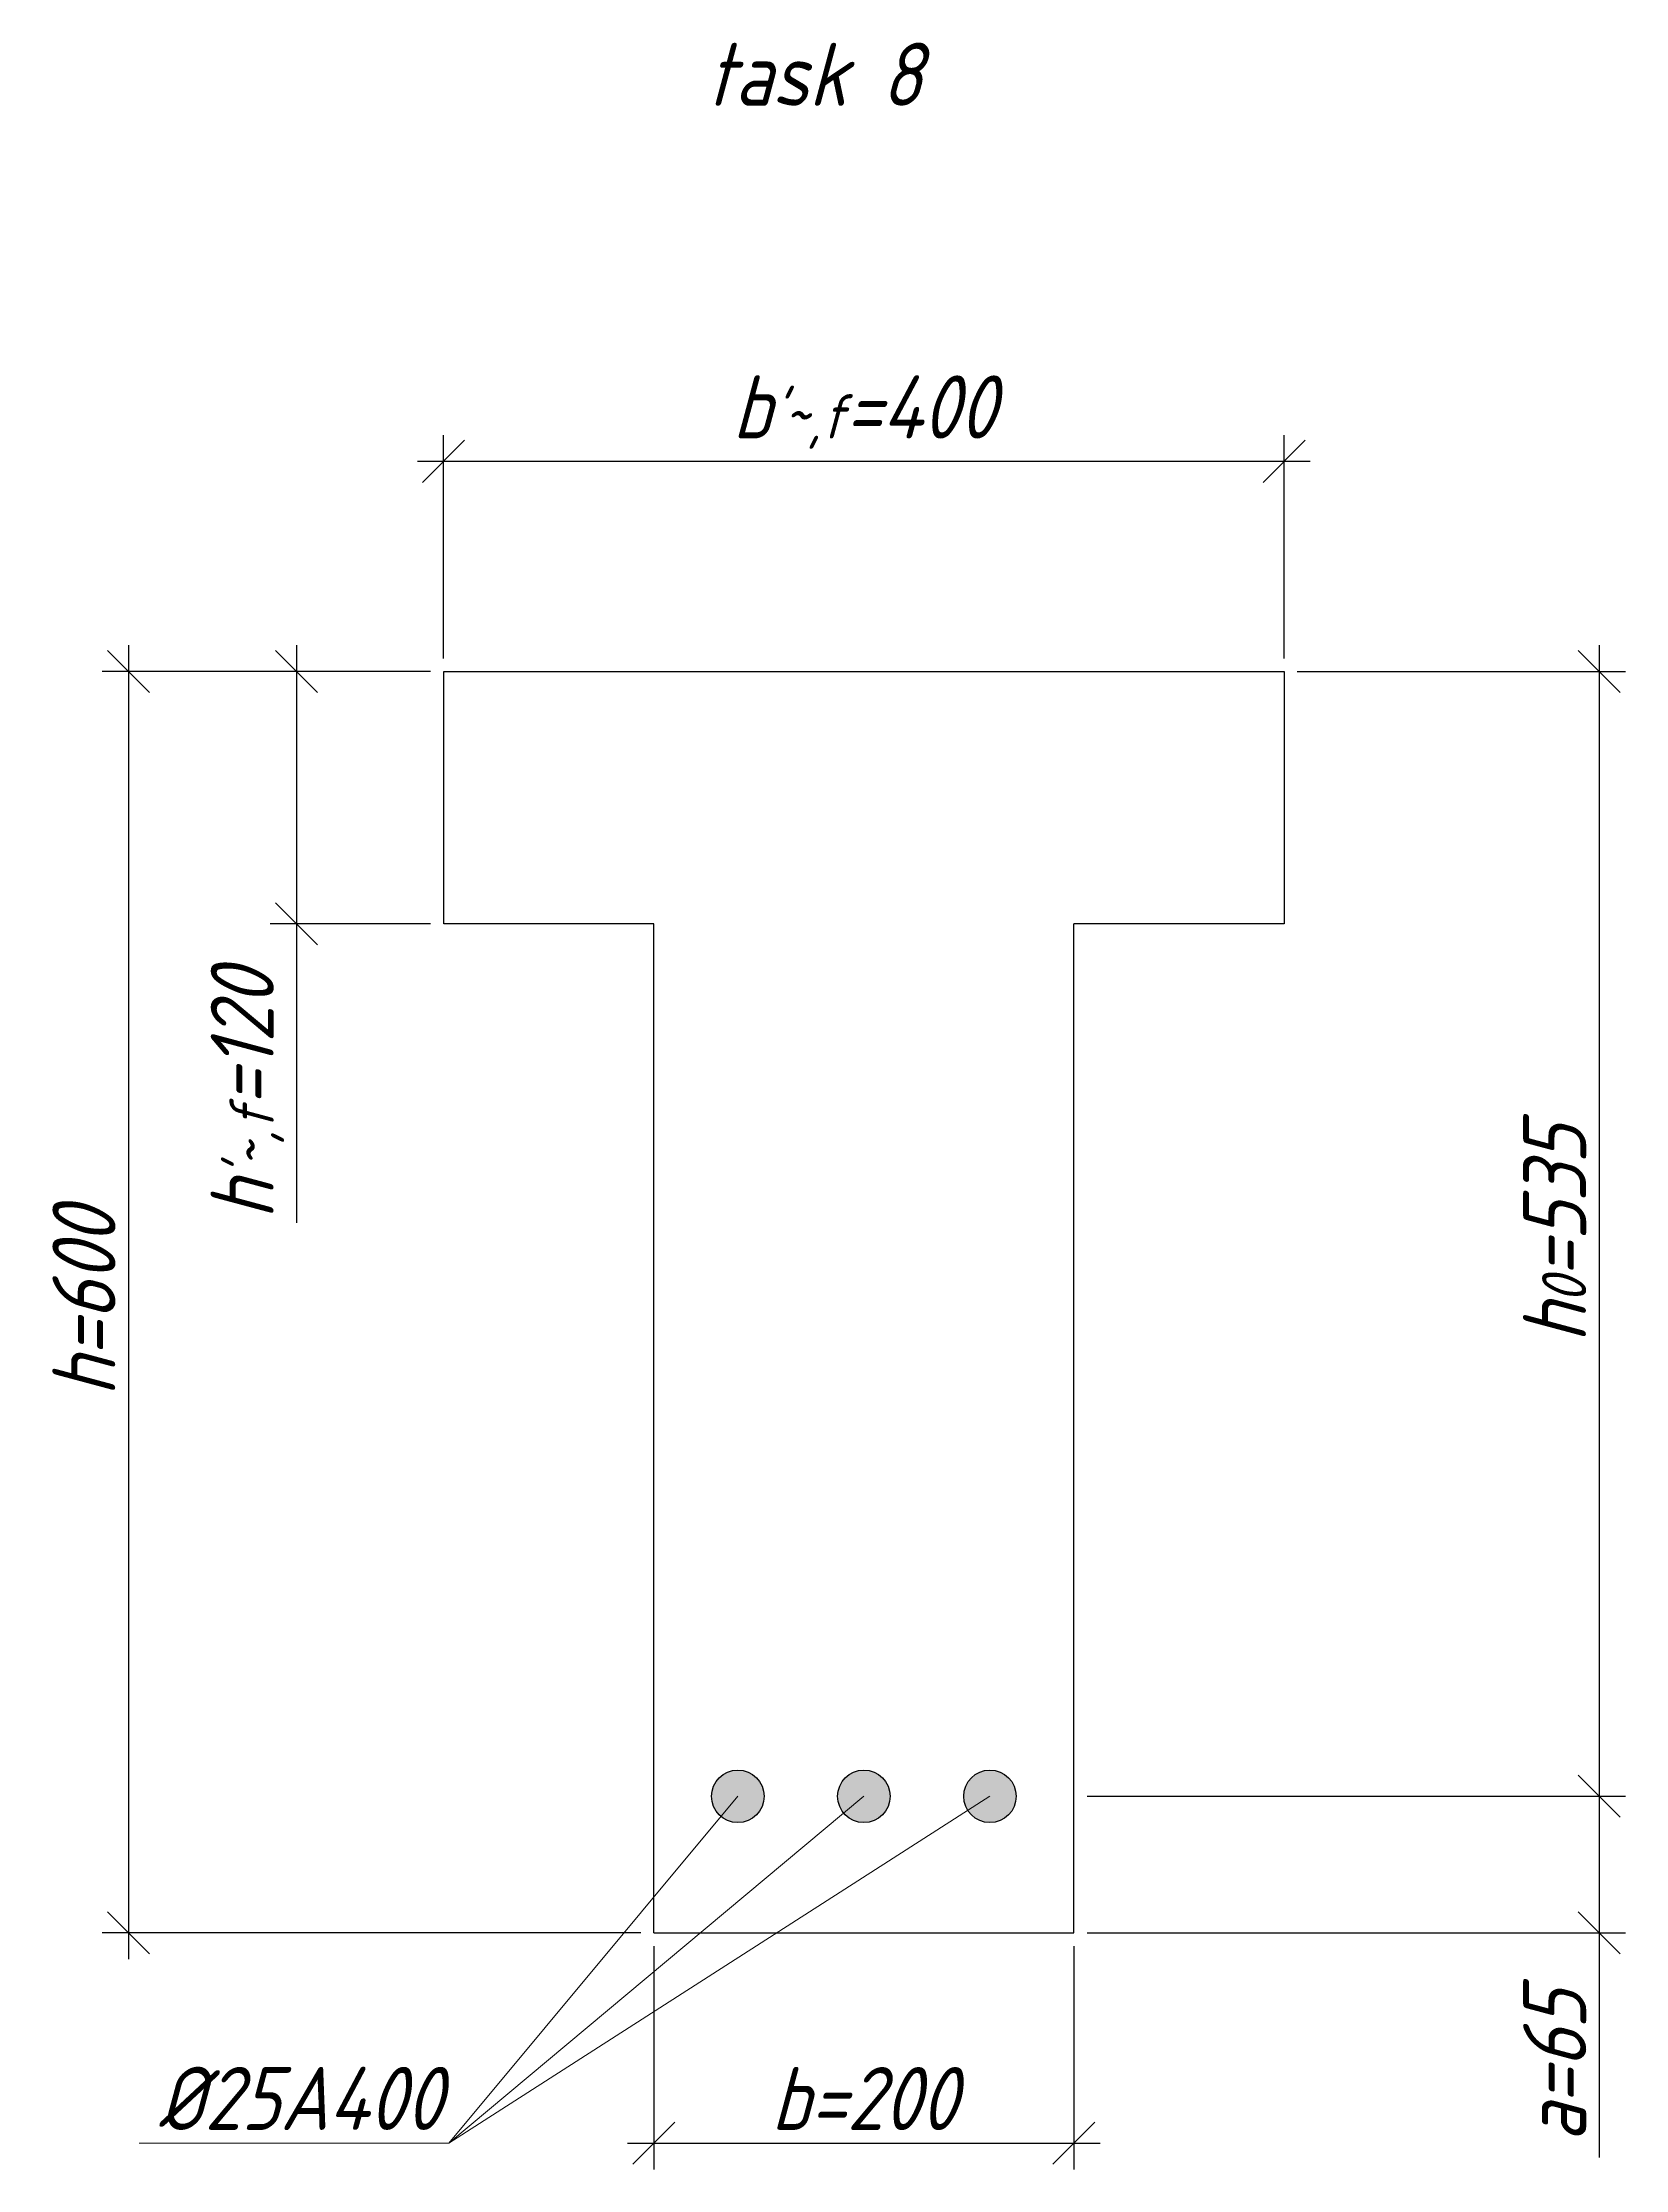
# Model space of a CAD drawing. Header units: millimetres. Extents: x -180 to 58926, y -10791 to 13515.
# Drawn here: x 5844 to 6597, y -8944 to -7933 of the extents above; entities that cross this region are included whole.
import ezdxf

# ---------------------------------------------------------------- set-up
doc = ezdxf.new("R2010")
doc.units = ezdxf.units.MM
for name, color, linetype, lineweight in [('basic', 95, 'Continuous', 30), ('size', 45, 'Continuous', 20), ('text', 13, 'Continuous', 20), ('thin', 153, 'Continuous', 18)]:
    doc.layers.add(name, color=color, linetype=linetype, lineweight=lineweight)
doc.styles.add('Structures', font='isocpeur.ttf', dxfattribs={"width": 0.85, "oblique": 15})
doc.dimstyles.new('Structures', dxfattribs={"dimtxt": 3, "dimasz": 2, "dimexe": 1.25, "dimexo": 0.625, "dimtad": 1, "dimtxsty": 'Structures', "dimblk": 'OBLIQUE', "dimcen": 2.5, "dimdle": 1.25, "dimadec": 0, "dimazin": 0, "dimtfac": 1, "dimtmove": 0, "dimatfit": 3, "dimfxl": 1, "dimarcsym": 0})

# ---------------------------------------------------------------- blocks, each defined once
blk = doc.blocks.new('_Oblique')
at = {"color": 0, "linetype": 'ByBlock', "lineweight": -2}
blk.add_line((-0.5, -0.5), (0.5, 0.5), dxfattribs=at)
blk = doc.blocks.new('*D292')
at = {"layer": 'Defpoints', "color": 0, "transparency": 16777216}
for p in [(6134.7, -8831.8), (6334.7, -8831.8), (6334.7, -8931.8)]:
    blk.add_point(p, dxfattribs=at)
at = {"layer": 'size', "color": 0, "lineweight": -2, "transparency": 16777216}
for p, q in [((6134.7, -8838.1), (6134.7, -8944.3)), ((6334.7, -8838.1), (6334.7, -8944.3)), ((6122.2, -8931.8), (6347.2, -8931.8))]:
    blk.add_line(p, q, dxfattribs=at)
at = {"layer": 'size', "color": 0, "lineweight": -2, "transparency": 16777216, "xscale": 20, "yscale": 20, "zscale": 20, "rotation": 180}
blk.add_blockref('_Oblique', (6134.7, -8931.8), dxfattribs=at)
at = {"layer": 'size', "color": 0, "lineweight": -2, "transparency": 16777216, "xscale": 20, "yscale": 20, "zscale": 20}
blk.add_blockref('_Oblique', (6334.7, -8931.8), dxfattribs=at)
at = {"layer": 'size', "color": 0, "transparency": 16777216, "insert": (6234.7, -8910.6), "char_height": 30, "attachment_point": 5, "style": 'Structures'}
blk.add_mtext('b=200', dxfattribs=at)
blk = doc.blocks.new('*D293')
at = {"layer": 'Defpoints', "color": 0, "transparency": 16777216}
for p in [(6434.7, -8131.8), (6034.7, -8231.8), (6434.7, -8231.8)]:
    blk.add_point(p, dxfattribs=at)
at = {"layer": 'size', "color": 0, "lineweight": -2, "transparency": 16777216}
for p, q in [((6034.7, -8225.6), (6034.7, -8119.3)), ((6434.7, -8225.6), (6434.7, -8119.3)), ((6022.2, -8131.8), (6447.2, -8131.8))]:
    blk.add_line(p, q, dxfattribs=at)
at = {"layer": 'size', "color": 0, "lineweight": -2, "transparency": 16777216, "xscale": 20, "yscale": 20, "zscale": 20, "rotation": 180}
blk.add_blockref('_Oblique', (6034.7, -8131.8), dxfattribs=at)
at = {"layer": 'size', "color": 0, "lineweight": -2, "transparency": 16777216, "xscale": 20, "yscale": 20, "zscale": 20}
blk.add_blockref('_Oblique', (6434.7, -8131.8), dxfattribs=at)
at = {"layer": 'size', "color": 0, "transparency": 16777216, "insert": (6234.7, -8108.4), "char_height": 30, "attachment_point": 5, "style": 'Structures'}
blk.add_mtext("b{\\H0.7x;\\S'~,f;}=400", dxfattribs=at)
blk = doc.blocks.new('*D294')
at = {"layer": 'Defpoints', "color": 0, "transparency": 16777216}
for p in [(6434.7, -8231.8), (6334.7, -8766.8), (6584.7, -8766.8)]:
    blk.add_point(p, dxfattribs=at)
at = {"layer": 'size', "color": 0, "lineweight": -2, "transparency": 16777216}
for p, q in [((6584.7, -8219.3), (6584.7, -8779.3)), ((6441, -8231.8), (6597.2, -8231.8)), ((6341, -8766.8), (6597.2, -8766.8))]:
    blk.add_line(p, q, dxfattribs=at)
at = {"layer": 'size', "color": 0, "lineweight": -2, "transparency": 16777216, "xscale": 20, "yscale": 20, "zscale": 20}
for p, rotation in [((6584.7, -8231.8), 90), ((6584.7, -8766.8), 270)]:
    blk.add_blockref('_Oblique', p, dxfattribs=dict(at, rotation=rotation))
at = {"layer": 'size', "color": 0, "transparency": 16777216, "insert": (6563.5, -8499.3), "char_height": 30, "attachment_point": 5, "rotation": 90, "style": 'Structures'}
blk.add_mtext('h{\\H0.7x;\\S^ 0;}=535', dxfattribs=at)
blk = doc.blocks.new('*D295')
at = {"layer": 'Defpoints', "color": 0, "transparency": 16777216}
for p in [(6334.7, -8766.8), (6334.7, -8831.8), (6584.7, -8831.8)]:
    blk.add_point(p, dxfattribs=at)
at = {"layer": 'size', "color": 0, "lineweight": -2, "transparency": 16777216}
for p, q in [((6584.7, -8754.3), (6584.7, -8831.8)), ((6341, -8766.8), (6597.2, -8766.8)), ((6341, -8831.8), (6597.2, -8831.8)), ((6584.7, -8831.8), (6584.7, -8938.7))]:
    blk.add_line(p, q, dxfattribs=at)
at = {"layer": 'size', "color": 0, "lineweight": -2, "transparency": 16777216, "xscale": 20, "yscale": 20, "zscale": 20}
for p, rotation in [((6584.7, -8766.8), 90), ((6584.7, -8831.8), 270)]:
    blk.add_blockref('_Oblique', p, dxfattribs=dict(at, rotation=rotation))
at = {"layer": 'size', "color": 0, "transparency": 16777216, "insert": (6563.5, -8895.2), "char_height": 30, "attachment_point": 5, "rotation": 90, "style": 'Structures'}
blk.add_mtext('a=65', dxfattribs=at)
blk = doc.blocks.new('*D296')
at = {"layer": 'Defpoints', "color": 0, "transparency": 16777216}
for p in [(6034.7, -8231.8), (5964.7, -8351.8), (6034.7, -8351.8)]:
    blk.add_point(p, dxfattribs=at)
at = {"layer": 'size', "color": 0, "lineweight": -2, "transparency": 16777216}
for p, q in [((5964.7, -8219.3), (5964.7, -8351.8)), ((6028.5, -8231.8), (5952.2, -8231.8)), ((6028.5, -8351.8), (5952.2, -8351.8)), ((5964.7, -8351.8), (5964.7, -8494))]:
    blk.add_line(p, q, dxfattribs=at)
at = {"layer": 'size', "color": 0, "lineweight": -2, "transparency": 16777216, "xscale": 20, "yscale": 20, "zscale": 20}
for p, rotation in [((5964.7, -8231.8), 90), ((5964.7, -8351.8), 270)]:
    blk.add_blockref('_Oblique', p, dxfattribs=dict(at, rotation=rotation))
at = {"layer": 'size', "color": 0, "transparency": 16777216, "insert": (5941.3, -8432.9), "char_height": 30, "attachment_point": 5, "rotation": 90, "style": 'Structures'}
blk.add_mtext("h{\\H0.7x;\\S'~,f;}=120", dxfattribs=at)
blk = doc.blocks.new('*D297')
at = {"layer": 'Defpoints', "color": 0, "transparency": 16777216}
for p in [(6034.7, -8231.8), (5884.7, -8831.8), (6134.7, -8831.8)]:
    blk.add_point(p, dxfattribs=at)
at = {"layer": 'size', "color": 0, "lineweight": -2, "transparency": 16777216}
for p, q in [((5884.7, -8219.3), (5884.7, -8844.3)), ((6028.5, -8231.8), (5872.2, -8231.8)), ((6128.5, -8831.8), (5872.2, -8831.8))]:
    blk.add_line(p, q, dxfattribs=at)
at = {"layer": 'size', "color": 0, "lineweight": -2, "transparency": 16777216, "xscale": 20, "yscale": 20, "zscale": 20}
for p, rotation in [((5884.7, -8231.8), 90), ((5884.7, -8831.8), 270)]:
    blk.add_blockref('_Oblique', p, dxfattribs=dict(at, rotation=rotation))
at = {"layer": 'size', "color": 0, "transparency": 16777216, "insert": (5863.5, -8531.8), "char_height": 30, "attachment_point": 5, "rotation": 90, "style": 'Structures'}
blk.add_mtext('h=600', dxfattribs=at)

msp = doc.modelspace()

# ---------------------------------------------------------------- hatches: boundary and pattern name
at = {"layer": 'basic'}
h = msp.add_hatch(color=256, dxfattribs=at)
h.dxf.hatch_style = 1
h.paths.add_polyline_path([(6174.711, -8754.324, 0.41421356), (6162.211, -8766.824), (6174.711, -8766.824)])
h.paths.add_polyline_path([(6174.711, -8754.324), (6174.711, -8766.824), (6187.211, -8766.824, 0.41421356)])
h.paths.add_polyline_path([(6187.211, -8766.824), (6174.711, -8766.824), (6174.711, -8779.324, 0.41421356)])
h.paths.add_polyline_path([(6174.711, -8766.824), (6162.211, -8766.824, 0.41421356), (6174.711, -8779.324)])
h = msp.add_hatch(color=256, dxfattribs=at)
h.dxf.hatch_style = 1
h.paths.add_polyline_path([(6234.711, -8754.324, 0.41421356), (6222.211, -8766.824), (6234.711, -8766.824)])
h.paths.add_polyline_path([(6234.711, -8754.324), (6234.711, -8766.824), (6247.211, -8766.824, 0.41421356)])
h.paths.add_polyline_path([(6247.211, -8766.824), (6234.711, -8766.824), (6234.711, -8779.324, 0.41421356)])
h.paths.add_polyline_path([(6234.711, -8766.824), (6222.211, -8766.824, 0.41421356), (6234.711, -8779.324)])
h = msp.add_hatch(color=256, dxfattribs=at)
h.dxf.hatch_style = 1
h.paths.add_polyline_path([(6294.711, -8754.324, 0.41421356), (6282.211, -8766.824), (6294.711, -8766.824)])
h.paths.add_polyline_path([(6294.711, -8754.324), (6294.711, -8766.824), (6307.211, -8766.824, 0.41421356)])
h.paths.add_polyline_path([(6307.211, -8766.824), (6294.711, -8766.824), (6294.711, -8779.324, 0.41421356)])
h.paths.add_polyline_path([(6294.711, -8766.824), (6282.211, -8766.824, 0.41421356), (6294.711, -8779.324)])

# ---------------------------------------------------------------- linework, layer by layer
for p, q in [((6034.711, -8231.824), (6434.711, -8231.824)), ((6034.711, -8351.824), (6034.711, -8231.824)), ((6434.711, -8231.824), (6434.711, -8351.824)), ((6134.711, -8351.824), (6034.711, -8351.824)), ((6134.711, -8831.824), (6134.711, -8351.824)), ((6434.711, -8351.824), (6334.711, -8351.824)), ((6334.711, -8831.824), (6334.711, -8351.824)), ((6134.711, -8831.824), (6334.711, -8831.824))]:
    msp.add_line(p, q, dxfattribs=at)
for centre in [(6174.711, -8766.824), (6234.711, -8766.824), (6294.711, -8766.824)]:
    msp.add_circle(centre, 12.5, dxfattribs=at)
at = {"layer": 'thin'}
for p, q in [((6174.711, -8766.824), (6037.242, -8931.824)), ((6037.242, -8931.824), (6234.711, -8766.824)), ((6294.711, -8766.824), (6037.242, -8931.824)), ((6037.242, -8931.824), (5889.807, -8931.824))]:
    msp.add_line(p, q, dxfattribs=at)

# ---------------------------------------------------------------- texts
at = {"layer": 'text', "char_height": 30, "width": 137.52879, "attachment_point": 5, "style": 'Structures'}
for s, insert in [('task 8', (6211.136, -7947.697)), ('%%C25A400', (5966.31, -8910.561))]:
    msp.add_mtext(s, dxfattribs=dict(at, insert=insert))

# ---------------------------------------------------------------- dimensions: what is measured, and where the dimension line sits
at = {"layer": 'size'}
for base, p1, p2, text, picture, middle in [((6434.711, -8131.824), (6034.711, -8231.824), (6434.711, -8231.824), "b{\\H0.7x;\\S'~,f;}=<>", '*D293', (6234.711, -8108.424)), ((6334.711, -8931.824), (6134.711, -8831.824), (6334.711, -8831.824), 'b=<>', '*D292', (6234.711, -8910.574))]:
    dim = msp.add_linear_dim(base=base, p1=p1, p2=p2, text=text, dimstyle='Structures', dxfattribs=at)
    dim.commit()
    dim.dimension.update_dxf_attribs({"geometry": picture, "text_midpoint": middle})
for base, p1, p2, text, picture, middle in [((5884.711, -8831.824), (6034.711, -8231.824), (6134.711, -8831.824), 'h=<>', '*D297', (5863.461, -8531.824)), ((5964.711, -8351.824), (6034.711, -8231.824), (6034.711, -8351.824), "h{\\H0.7x;\\S'~,f;}=<>", '*D296', (5941.311, -8432.914)), ((6584.711, -8766.824), (6434.711, -8231.824), (6334.711, -8766.824), 'h{\\H0.7x;\\S^ 0;}=<>', '*D294', (6563.461, -8499.324)), ((6584.711, -8831.824), (6334.711, -8766.824), (6334.711, -8831.824), 'a=<>', '*D295', (6563.461, -8895.243))]:
    dim = msp.add_linear_dim(base=base, p1=p1, p2=p2, angle=90, text=text, dimstyle='Structures', dxfattribs=at)
    dim.commit()
    dim.dimension.update_dxf_attribs({"geometry": picture, "text_midpoint": middle})

doc.saveas('drawing.dxf')
